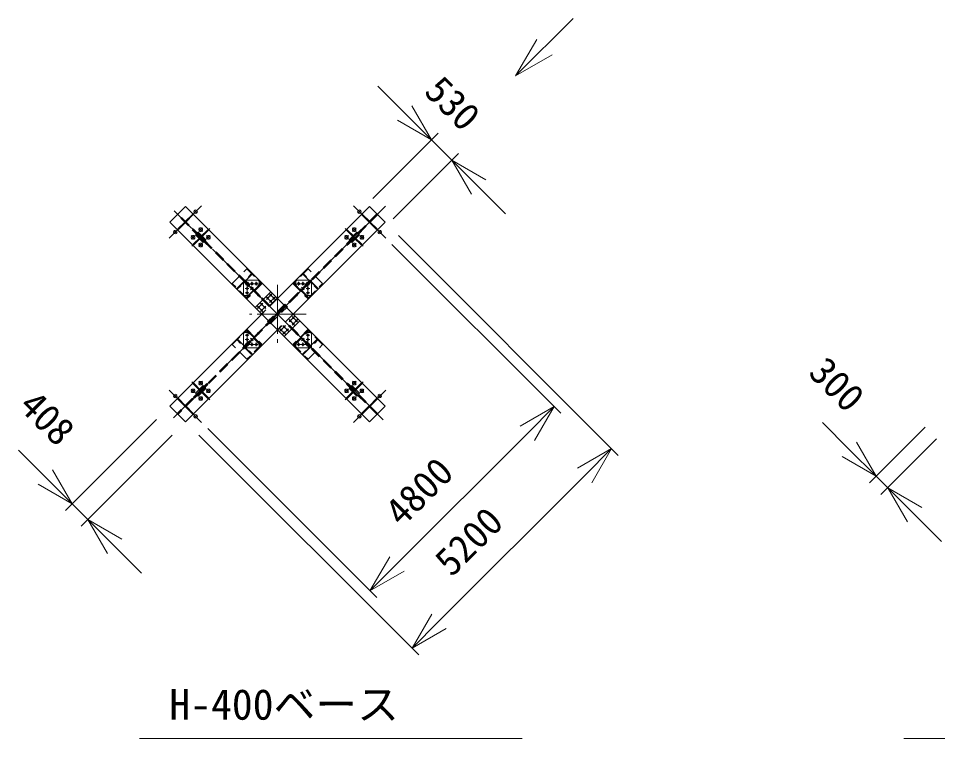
# Model space of a CAD drawing. Units: millimetres, scale not verified. Extents: x -32409 to 32443, y -43405 to 44769.
# Drawn here: x -26099 to -9161, y -41927 to -28656 of the extents above; entities that cross this region are included whole.
import ezdxf
from ezdxf.enums import TextEntityAlignment as Align

# ---------------------------------------------------------------- set-up
doc = ezdxf.new("R2010")
doc.units = ezdxf.units.MM
doc.header["$LTSCALE"] = 100
doc.linetypes.add('CHAIN2', pattern=[12, 9, -1, 1, -1])
doc.linetypes.add('DASHED2', pattern=[3, 2, -1])
for name, color, linetype, lineweight in [('0-1_10 常用実線', 3, 'Continuous', 18), ('0-3_12 常用一点鎖線', 3, 'CHAIN2', 18), ('0-4_11 常用破線', 3, 'DASHED2', 18), ('0-5_05 寸法', 7, 'Continuous', 18)]:
    doc.layers.add(name, color=color, linetype=linetype, lineweight=lineweight)
doc.styles.add('ＭＳ ゴシック', font='')
doc.styles.get('ＭＳ ゴシック').set_extended_font_data('MS Gothic')

msp = doc.modelspace()

# ---------------------------------------------------------------- linework, layer by layer
at = {"layer": '0-1_10 常用実線'}
for points in [[(-21736.8, -33980.7), (-23307.2, -32410.2), (-23018.7, -32121.7), (-21448.3, -33692.2)], [(-21036, -34104.4), (-19341.8, -32410.2), (-19630.3, -32121.7), (-21324.5, -33815.9)], [(-21324.5, -34392.9), (-23018.7, -36087.2), (-23307.2, -35798.7), (-21613, -34104.4)], [(-21200.8, -34516.7), (-19630.3, -36087.2), (-19341.8, -35798.7), (-20912.3, -34228.2)]]:
    msp.add_lwpolyline(points, dxfattribs=at)
for points in [[(-22605.1, -32804.1), (-22852.6, -32556.6), (-22872.4, -32576.4), (-22624.9, -32823.9)], [(-22677.9, -32770.8), (-22819.3, -32629.4), (-22834.9, -32645), (-22693.5, -32786.4)], [(-22642.6, -32735.5), (-22784, -32594.1), (-22799.5, -32609.6), (-22658.1, -32751)], [(-20043.9, -32804.1), (-19796.5, -32556.6), (-19776.7, -32576.4), (-20024.1, -32823.9)], [(-20006.5, -32735.5), (-19865, -32594.1), (-19849.5, -32609.6), (-19990.9, -32751)], [(-19971.1, -32770.8), (-19829.7, -32629.4), (-19814.1, -32645), (-19955.6, -32786.4)], [(-21949.5, -33479.4), (-21949.5, -33764.4), (-21849.5, -33764.4), (-21664.5, -33579.4), (-21664.5, -33479.4)], [(-20699.5, -33479.4), (-20699.5, -33764.4), (-20799.5, -33764.4), (-20984.5, -33579.4), (-20984.5, -33479.4)], [(-20699.5, -33479.4), (-20699.5, -33764.4), (-20799.5, -33764.4), (-20984.5, -33579.4), (-20984.5, -33479.4)], [(-20912.3, -34228.2), (-21200.8, -34516.7), (-21736.8, -33980.7), (-21448.3, -33692.2)], [(-21648.4, -33791.9), (-21719.1, -33721.2), (-21707.8, -33709.9), (-21637.1, -33780.6)], [(-21000.7, -33791.9), (-20929.9, -33721.2), (-20941.3, -33709.9), (-21012, -33780.6)], [(-21949.5, -34729.4), (-21664.5, -34729.4), (-21664.5, -34629.4), (-21849.5, -34444.4), (-21949.5, -34444.4)], [(-21637.1, -34428.3), (-21707.8, -34499), (-21719.1, -34487.7), (-21648.4, -34417)], [(-21012, -34428.3), (-20941.3, -34499), (-20929.9, -34487.7), (-21000.7, -34417)], [(-20699.5, -34729.4), (-20984.5, -34729.4), (-20984.5, -34629.4), (-20799.5, -34444.4), (-20699.5, -34444.4)], [(-20699.5, -34729.4), (-20984.5, -34729.4), (-20984.5, -34629.4), (-20799.5, -34444.4), (-20699.5, -34444.4)], [(-22624.9, -35385), (-22872.4, -35632.5), (-22852.6, -35652.3), (-22605.1, -35404.8)], [(-20024.1, -35385), (-19776.7, -35632.5), (-19796.5, -35652.3), (-20043.9, -35404.8)], [(-22693.5, -35422.5), (-22834.9, -35563.9), (-22819.3, -35579.5), (-22677.9, -35438.1)], [(-22658.1, -35457.9), (-22799.5, -35599.3), (-22784, -35614.8), (-22642.6, -35473.4)], [(-19990.9, -35457.9), (-19849.5, -35599.3), (-19865, -35614.8), (-20006.5, -35473.4)], [(-19955.6, -35422.5), (-19814.1, -35563.9), (-19829.7, -35579.5), (-19971.1, -35438.1)]]:
    msp.add_lwpolyline(points, close=True, dxfattribs=at)
for centre, radius in [((-22834.2, -32220), 34), ((-19814.8, -32220), 34), ((-23209, -32594.8), 34), ((-19440.1, -32594.8), 34), ((-21884.5, -33544.4), 19.5), ((-21794.5, -33544.4), 19.5), ((-21714.5, -33544.4), 19.5), ((-20934.5, -33544.4), 19.5), ((-20934.5, -33544.4), 19.5), ((-20854.5, -33544.4), 19.5), ((-20854.5, -33544.4), 19.5), ((-20764.5, -33544.4), 19.5), ((-20764.5, -33544.4), 19.5), ((-21884.5, -33634.4), 19.5), ((-21884.5, -33714.4), 19.5), ((-21794.5, -33634.4), 19.5), ((-20854.5, -33634.4), 19.5), ((-20854.5, -33634.4), 19.5), ((-20764.5, -33634.4), 19.5), ((-20764.5, -33634.4), 19.5), ((-20764.5, -33714.4), 19.5), ((-20764.5, -33714.4), 19.5), ((-21504.8, -33812.4), 16.5), ((-21504.8, -33812.4), 16.5), ((-21448.3, -33755.8), 16.5), ((-21448.3, -33755.8), 16.5), ((-21448.3, -33869), 16.5), ((-21448.3, -33869), 16.5), ((-21391.7, -33812.4), 16.5), ((-21391.7, -33812.4), 16.5), ((-21673.1, -33980.7), 16.5), ((-21673.1, -33980.7), 16.5), ((-21616.5, -33924.1), 16.5), ((-21616.5, -33924.1), 16.5), ((-21616.5, -34037.3), 16.5), ((-21616.5, -34037.3), 16.5), ((-21560, -33980.7), 16.5), ((-21560, -33980.7), 16.5), ((-21089, -34228.2), 16.5), ((-21089, -34228.2), 16.5), ((-21032.5, -34171.6), 16.5), ((-21032.5, -34171.6), 16.5), ((-20975.9, -34228.2), 16.5), ((-20975.9, -34228.2), 16.5), ((-21257.3, -34396.5), 16.5), ((-21257.3, -34396.5), 16.5), ((-21200.8, -34339.9), 16.5), ((-21200.8, -34339.9), 16.5), ((-21144.2, -34396.5), 16.5), ((-21144.2, -34396.5), 16.5), ((-21032.5, -34284.8), 16.5), ((-21032.5, -34284.8), 16.5), ((-21884.5, -34494.4), 19.5), ((-21200.8, -34453.1), 16.5), ((-21200.8, -34453.1), 16.5), ((-20764.5, -34494.4), 19.5), ((-20764.5, -34494.4), 19.5), ((-21884.5, -34574.4), 19.5), ((-21884.5, -34664.4), 19.5), ((-21794.5, -34574.4), 19.5), ((-21794.5, -34664.4), 19.5), ((-21714.5, -34664.4), 19.5), ((-20934.5, -34664.4), 19.5), ((-20934.5, -34664.4), 19.5), ((-20854.5, -34574.4), 19.5), ((-20854.5, -34574.4), 19.5), ((-20854.5, -34664.4), 19.5), ((-20854.5, -34664.4), 19.5), ((-20764.5, -34574.4), 19.5), ((-20764.5, -34574.4), 19.5), ((-20764.5, -34664.4), 19.5), ((-20764.5, -34664.4), 19.5), ((-23209, -35614.1), 34), ((-19440.1, -35614.1), 34), ((-22834.2, -35988.9), 34), ((-19814.8, -35988.9), 34)]:
    msp.add_circle(centre, radius, dxfattribs=at)
at = {"layer": '0-3_12 常用一点鎖線'}
for p, q in [((-23319.5, -32705.3), (-22723.6, -32109.4)), ((-23239.1, -36019.1), (-19335.2, -32115.2)), ((-19925.4, -32109.4), (-19329.5, -32705.3)), ((-23227.5, -32201.5), (-19377.1, -36051.9)), ((-22806.6, -32247.6), (-22861.8, -32192.4)), ((-19787.3, -32192.4), (-19842.4, -32247.6)), ((-19462, -32572.9), (-19792.9, -32241.9)), ((-22705.1, -32582.4), (-22772.3, -32515.2)), ((-22772.3, -32582.4), (-22705.1, -32515.2)), ((-19943.9, -32582.4), (-19876.7, -32515.2)), ((-19876.7, -32582.4), (-19943.9, -32515.2)), ((-23181.4, -32622.3), (-23236.5, -32567.2)), ((-22846.6, -32723.8), (-22913.7, -32656.6)), ((-22913.7, -32723.8), (-22846.6, -32656.6)), ((-22904.2, -32855.7), (-22573.3, -32524.8)), ((-22563.7, -32723.8), (-22630.9, -32656.6)), ((-22630.9, -32723.8), (-22563.7, -32656.6)), ((-20085.3, -32723.8), (-20018.1, -32656.6)), ((-20018.1, -32723.8), (-20085.3, -32656.6)), ((-19744.8, -32855.7), (-20075.8, -32524.8)), ((-19802.5, -32723.8), (-19735.3, -32656.6)), ((-19735.3, -32723.8), (-19802.5, -32656.6)), ((-19412.5, -32567.2), (-19467.6, -32622.3)), ((-22705.1, -32865.2), (-22772.3, -32798.1)), ((-22772.3, -32865.2), (-22705.1, -32798.1)), ((-19943.9, -32865.2), (-19876.7, -32798.1)), ((-19876.7, -32865.2), (-19943.9, -32798.1)), ((-20574.5, -34854.4), (-22074.5, -33354.4)), ((-22074.5, -34854.4), (-20574.5, -33354.4)), ((-21909.6, -33569.6), (-21859.4, -33519.3)), ((-21908.3, -33814.8), (-21614.2, -33520.6)), ((-21884.5, -33509.9), (-21884.5, -33748.9)), ((-21794.5, -33509.9), (-21794.5, -33578.9)), ((-21714.5, -33509.9), (-21714.5, -33578.9)), ((-20934.5, -33509.9), (-20934.5, -33578.9)), ((-20934.5, -33509.9), (-20934.5, -33578.9)), ((-20854.5, -33509.9), (-20854.5, -33578.9)), ((-20854.5, -33509.9), (-20854.5, -33578.9)), ((-20739.4, -33569.6), (-20789.6, -33519.3)), ((-20764.5, -33509.9), (-20764.5, -33748.9)), ((-20764.5, -33509.9), (-20764.5, -33748.9)), ((-21919, -33544.4), (-21680, -33544.4)), ((-21919, -33634.4), (-21850, -33634.4)), ((-21818.9, -33658.8), (-21770.1, -33610.1)), ((-21324.5, -33568.7), (-21324.5, -34632.9)), ((-20730, -33544.4), (-20969, -33544.4)), ((-20730, -33544.4), (-20969, -33544.4)), ((-20830.1, -33658.8), (-20878.9, -33610.1)), ((-20830.1, -33658.8), (-20878.9, -33610.1)), ((-20730, -33634.4), (-20799, -33634.4)), ((-20730, -33634.4), (-20799, -33634.4)), ((-21919, -33714.4), (-21850, -33714.4)), ((-21694.3, -33767.2), (-21662.5, -33735.3)), ((-21426, -33733.6), (-21527.1, -33834.7)), ((-21426, -33733.6), (-21527.1, -33834.7)), ((-21426, -33891.3), (-21527.1, -33790.1)), ((-21426, -33891.3), (-21527.1, -33790.1)), ((-21369.4, -33834.7), (-21470.5, -33733.6)), ((-21369.4, -33834.7), (-21470.5, -33733.6)), ((-21369.4, -33790.1), (-21470.5, -33891.3)), ((-21369.4, -33790.1), (-21470.5, -33891.3)), ((-20954.7, -33767.2), (-20986.5, -33735.3)), ((-20730, -33714.4), (-20799, -33714.4)), ((-20730, -33714.4), (-20799, -33714.4)), ((-21695.4, -34003), (-21594.3, -33901.9)), ((-21695.4, -34003), (-21594.3, -33901.9)), ((-21594.3, -34059.5), (-21695.4, -33958.4)), ((-21594.3, -34059.5), (-21695.4, -33958.4)), ((-21537.7, -34003), (-21638.8, -33901.9)), ((-21537.7, -34003), (-21638.8, -33901.9)), ((-21638.8, -34059.5), (-21537.7, -33958.4)), ((-21638.8, -34059.5), (-21537.7, -33958.4)), ((-20796, -34104.4), (-21841.5, -34104.4)), ((-21010.2, -34149.3), (-21111.3, -34250.5)), ((-21010.2, -34149.3), (-21111.3, -34250.5)), ((-21111.3, -34205.9), (-21010.2, -34307)), ((-21111.3, -34205.9), (-21010.2, -34307)), ((-21054.8, -34149.3), (-20953.6, -34250.5)), ((-21054.8, -34149.3), (-20953.6, -34250.5)), ((-20953.6, -34205.9), (-21054.8, -34307)), ((-20953.6, -34205.9), (-21054.8, -34307)), ((-21279.6, -34418.8), (-21178.5, -34317.6)), ((-21279.6, -34418.8), (-21178.5, -34317.6)), ((-21279.6, -34374.2), (-21178.5, -34475.3)), ((-21279.6, -34374.2), (-21178.5, -34475.3)), ((-21223, -34317.6), (-21121.9, -34418.8)), ((-21223, -34317.6), (-21121.9, -34418.8)), ((-21223, -34475.3), (-21121.9, -34374.2)), ((-21223, -34475.3), (-21121.9, -34374.2)), ((-21919, -34494.4), (-21850, -34494.4)), ((-21884.5, -34698.9), (-21884.5, -34459.9)), ((-21770.1, -34598.8), (-21818.9, -34550.1)), ((-21661.8, -34474.3), (-21693.6, -34442.4)), ((-20987.2, -34474.3), (-20955.4, -34442.4)), ((-20878.9, -34598.8), (-20830.1, -34550.1)), ((-20878.9, -34598.8), (-20830.1, -34550.1)), ((-20730, -34494.4), (-20799, -34494.4)), ((-20730, -34494.4), (-20799, -34494.4)), ((-20764.5, -34698.9), (-20764.5, -34459.9)), ((-20764.5, -34698.9), (-20764.5, -34459.9)), ((-21919, -34574.4), (-21850, -34574.4)), ((-21919, -34664.4), (-21680, -34664.4)), ((-21859.4, -34689.6), (-21909.6, -34639.3)), ((-21794.5, -34698.9), (-21794.5, -34629.9)), ((-21714.5, -34698.9), (-21714.5, -34629.9)), ((-20730, -34664.4), (-20969, -34664.4)), ((-20730, -34664.4), (-20969, -34664.4)), ((-20934.5, -34698.9), (-20934.5, -34629.9)), ((-20934.5, -34698.9), (-20934.5, -34629.9)), ((-20854.5, -34698.9), (-20854.5, -34629.9)), ((-20854.5, -34698.9), (-20854.5, -34629.9)), ((-20730, -34574.4), (-20799, -34574.4)), ((-20730, -34574.4), (-20799, -34574.4)), ((-20789.6, -34689.6), (-20739.4, -34639.3)), ((-22573.3, -35684.1), (-22904.2, -35353.2)), ((-22705.1, -35343.7), (-22772.3, -35410.8)), ((-22705.1, -35410.8), (-22772.3, -35343.7)), ((-20075.8, -35684.1), (-19744.8, -35353.2)), ((-19943.9, -35343.7), (-19876.7, -35410.8)), ((-19943.9, -35410.8), (-19876.7, -35343.7)), ((-23319.5, -35503.6), (-22723.6, -36099.5)), ((-22846.6, -35485.1), (-22913.7, -35552.2)), ((-22846.6, -35552.2), (-22913.7, -35485.1)), ((-22563.7, -35485.1), (-22630.9, -35552.2)), ((-22563.7, -35552.2), (-22630.9, -35485.1)), ((-20085.3, -35485.1), (-20018.1, -35552.2)), ((-20085.3, -35552.2), (-20018.1, -35485.1)), ((-19925.4, -36099.5), (-19329.5, -35503.6)), ((-19802.5, -35485.1), (-19735.3, -35552.2)), ((-19802.5, -35552.2), (-19735.3, -35485.1)), ((-23236.5, -35641.7), (-23181.4, -35586.6)), ((-22856.1, -35967), (-23187, -35636)), ((-22705.1, -35626.5), (-22772.3, -35693.7)), ((-22705.1, -35693.7), (-22772.3, -35626.5)), ((-19943.9, -35626.5), (-19876.7, -35693.7)), ((-19943.9, -35693.7), (-19876.7, -35626.5)), ((-19792.9, -35967), (-19462, -35636)), ((-19467.6, -35586.6), (-19412.5, -35641.7)), ((-22861.8, -36016.5), (-22806.6, -35961.3)), ((-19842.4, -35961.3), (-19787.3, -36016.5))]:
    msp.add_line(p, q, dxfattribs=at)
at = {"layer": '0-4_11 常用破線'}
for p, q in [((-19493.5, -32258.5), (-23170.4, -35935.5)), ((-21479.7, -33964.1), (-23170.4, -32273.4)), ((-21464.9, -33949.2), (-23155.6, -32258.5)), ((-19478.6, -32273.4), (-23155.6, -35950.4)), ((-22076.6, -33646.5), (-21782.5, -33352.3)), ((-20572.4, -33646.5), (-20866.6, -33352.3)), ((-21919.5, -33538.4), (-21890.5, -33509.4)), ((-20740.7, -33814.8), (-21034.9, -33520.6)), ((-20729.5, -33538.4), (-20758.5, -33509.4)), ((-21878.5, -33579.5), (-21849.5, -33550.5)), ((-20770.5, -33579.5), (-20799.5, -33550.5)), ((-21328, -33812.4), (-21616.5, -34100.9)), ((-21324.5, -33815.9), (-21613, -34104.4)), ((-21036, -34104.4), (-21324.5, -34392.9)), ((-21032.5, -34108), (-21321, -34396.5)), ((-19493.5, -35950.4), (-21184.2, -34259.7)), ((-19478.6, -35935.5), (-21169.3, -34244.8)), ((-21614.2, -34688.3), (-21908.3, -34394.1)), ((-21034.9, -34688.3), (-20740.7, -34394.1)), ((-21782.5, -34856.6), (-22076.6, -34562.4)), ((-21890.5, -34699.5), (-21919.5, -34670.5)), ((-21849.5, -34658.4), (-21878.5, -34629.4)), ((-20866.6, -34856.6), (-20572.4, -34562.4)), ((-20799.5, -34658.4), (-20770.5, -34629.4)), ((-20758.5, -34699.5), (-20729.5, -34670.5))]:
    msp.add_line(p, q, dxfattribs=at)
for points in [[(-23008.5, -32405.6), (-22881.2, -32278.3), (-22892.5, -32267), (-23019.8, -32394.3)], [(-19640.5, -32405.6), (-19767.8, -32278.3), (-19756.5, -32267), (-19629.2, -32394.3)], [(-23023.3, -32420.5), (-23150.6, -32547.8), (-23161.9, -32536.4), (-23034.7, -32409.2)], [(-19625.7, -32420.5), (-19498.4, -32547.8), (-19487.1, -32536.4), (-19614.4, -32409.2)], [(-22725.6, -32688.5), (-22598.4, -32561.2), (-22609.7, -32549.9), (-22737, -32677.2)], [(-19923.4, -32688.5), (-20050.7, -32561.2), (-20039.3, -32549.9), (-19912.1, -32677.2)], [(-22740.5, -32703.3), (-22867.8, -32830.6), (-22879.1, -32819.3), (-22751.8, -32692)], [(-19908.5, -32703.3), (-19781.3, -32830.6), (-19769.9, -32819.3), (-19897.2, -32692)], [(-22740.5, -35505.6), (-22867.8, -35378.3), (-22879.1, -35389.6), (-22751.8, -35516.9)], [(-19908.5, -35505.6), (-19781.3, -35378.3), (-19769.9, -35389.6), (-19897.2, -35516.9)], [(-22725.6, -35520.4), (-22598.4, -35647.7), (-22609.7, -35659), (-22737, -35531.7)], [(-19923.4, -35520.4), (-20050.7, -35647.7), (-20039.3, -35659), (-19912.1, -35531.7)], [(-23023.3, -35788.4), (-23150.6, -35661.1), (-23161.9, -35672.5), (-23034.7, -35799.7)], [(-19625.7, -35788.4), (-19498.4, -35661.1), (-19487.1, -35672.5), (-19614.4, -35799.7)], [(-23008.5, -35803.3), (-22881.2, -35930.6), (-22892.5, -35941.9), (-23019.8, -35814.6)], [(-19640.5, -35803.3), (-19767.8, -35930.6), (-19756.5, -35941.9), (-19629.2, -35814.6)]]:
    msp.add_lwpolyline(points, dxfattribs=at)
for points in [[(-21881.2, -33817.2), (-22157, -33541.4), (-21887.6, -33272), (-21611.8, -33547.7)], [(-22058.6, -33639.8), (-22069.9, -33628.5), (-21800.5, -33359.1), (-21789.2, -33370.4)], [(-20767.8, -33817.2), (-20492, -33541.4), (-20761.4, -33272), (-21037.2, -33547.7)], [(-20590.4, -33639.8), (-20579.1, -33628.5), (-20848.5, -33359.1), (-20859.8, -33370.4)], [(-21931.3, -33512.5), (-21853.5, -33590.3), (-21860.6, -33597.4), (-21938.4, -33519.6)], [(-21909.4, -33490.6), (-21831.6, -33568.4), (-21838.7, -33575.4), (-21916.5, -33497.7)], [(-21890.3, -33808.1), (-21901.6, -33796.8), (-21632.2, -33527.4), (-21620.9, -33538.7)], [(-20774.6, -33792.2), (-20763.3, -33780.8), (-21016.8, -33527.4), (-21028.1, -33538.7)], [(-20739.6, -33490.6), (-20817.4, -33568.4), (-20810.3, -33575.4), (-20732.6, -33497.7)], [(-20717.7, -33512.5), (-20795.5, -33590.3), (-20788.4, -33597.4), (-20710.6, -33519.6)], [(-21188.4, -33922.4), (-21506.6, -34240.6), (-21491, -34256.1), (-21172.8, -33937.9)], [(-21158, -33952.8), (-21476.2, -34271), (-21460.6, -34286.5), (-21142.4, -33968.3)], [(-21611.8, -34661.2), (-21887.6, -34936.9), (-22157, -34667.5), (-21881.2, -34391.7)], [(-21620.9, -34670.2), (-21632.2, -34681.5), (-21901.6, -34412.1), (-21890.3, -34400.8)], [(-21037.2, -34661.2), (-20761.4, -34936.9), (-20492, -34667.5), (-20767.8, -34391.7)], [(-21028.1, -34670.2), (-21016.8, -34681.5), (-20747.4, -34412.1), (-20758.7, -34400.8)], [(-21789.2, -34838.5), (-21800.5, -34849.8), (-22069.9, -34580.4), (-22058.6, -34569.1)], [(-21938.4, -34689.3), (-21860.6, -34611.5), (-21853.5, -34618.6), (-21931.3, -34696.4)], [(-21916.5, -34711.2), (-21838.7, -34633.5), (-21831.6, -34640.5), (-21909.4, -34718.3)], [(-20859.8, -34838.5), (-20848.5, -34849.8), (-20579.1, -34580.4), (-20590.4, -34569.1)], [(-20732.6, -34711.2), (-20810.3, -34633.5), (-20817.4, -34640.5), (-20739.6, -34718.3)], [(-20710.6, -34689.3), (-20788.4, -34611.5), (-20795.5, -34618.6), (-20717.7, -34696.4)]]:
    msp.add_lwpolyline(points, close=True, dxfattribs=at)
for centre in [(-22738.7, -32548.8), (-19910.3, -32548.8), (-22880.1, -32690.2), (-22597.3, -32690.2), (-20051.7, -32690.2), (-19768.9, -32690.2), (-22738.7, -32831.7), (-19910.3, -32831.7), (-22738.7, -35377.2), (-19910.3, -35377.2), (-22880.1, -35518.7), (-22597.3, -35518.7), (-20051.7, -35518.7), (-19768.9, -35518.7), (-22738.7, -35660.1), (-19910.3, -35660.1)]:
    msp.add_circle(centre, 32.5, dxfattribs=at)
at = {"layer": '0-5_05 寸法'}
for p, q in [((-16937, -29717), (-15876.4, -28656.3)), ((-16548.8, -29044.5), (-16937, -29717)), ((-16264.6, -29328.7), (-16937, -29717)), ((-18982.6, -30397.9), (-19477.6, -29902.9)), ((-18487.7, -30892.8), (-18982.6, -30397.9)), ((-19567.4, -31972.5), (-18363.9, -30769.1)), ((-18487.7, -30892.8), (-18112.9, -31267.6)), ((-19192.6, -32347.3), (-17989.1, -31143.8)), ((-18112.9, -31267.6), (-17617.9, -31762.6)), ((-17617.9, -31762.6), (-17122.9, -32257.5)), ((-19094.3, -32657.7), (-15044.7, -36707.3)), ((-19214.5, -32820.3), (-16101.9, -35932.9)), ((-16225.7, -35809.2), (-16720.6, -36304.2)), ((-23554.7, -36046.2), (-25232.4, -37723.8)), ((-22608.6, -36214.5), (-19496, -39327)), ((-10787.8, -36597.5), (-11282.8, -36102.5)), ((-9390.8, -36190.4), (-10416.6, -37216.2)), ((-23266.2, -36334.7), (-24943.9, -38012.3)), ((-22771.3, -36334.7), (-18721.7, -40384.3)), ((-19124.8, -38708.3), (-16720.6, -36304.2)), ((-9178.7, -36402.5), (-10204.5, -37428.3)), ((-15168.5, -36583.6), (-15663.4, -37078.5)), ((-25603.6, -37105.1), (-26098.6, -36610.1)), ((-10292.9, -37092.5), (-10787.8, -36597.5)), ((-18350.4, -39765.5), (-15663.4, -37078.5)), ((-10292.9, -37092.5), (-10080.7, -37304.6)), ((-25108.6, -37600.1), (-25603.6, -37105.1)), ((-10080.7, -37304.6), (-9585.8, -37799.6)), ((-25108.6, -37600.1), (-24820.1, -37888.6)), ((-24820.1, -37888.6), (-24325.2, -38383.5)), ((-9585.8, -37799.6), (-9090.8, -38294.6)), ((-24325.2, -38383.5), (-23830.2, -38878.5)), ((-19619.8, -39203.3), (-19124.8, -38708.3)), ((-18845.4, -40260.5), (-18350.4, -39765.5)), ((-23866.7, -41926.9), (-16813.4, -41926.9)), ((-9783.8, -41926.9), (-2730.5, -41926.9))]:
    msp.add_line(p, q, dxfattribs=at)
for points in [[(-18850, -30265.2), (-18487.7, -30892.8), (-19115.3, -30530.5)], [(-17750.5, -31895.2), (-18112.9, -31267.6), (-17485.3, -31629.9)], [(-16853.3, -36171.5), (-16225.7, -35809.2), (-16588, -36436.8)], [(-15796.1, -36945.9), (-15168.5, -36583.6), (-15530.8, -37211.2)], [(-10655.2, -36464.9), (-10292.9, -37092.5), (-10920.5, -36730.1)], [(-25471, -36972.5), (-25108.6, -37600.1), (-25736.2, -37237.7)], [(-9718.4, -37932.2), (-10080.7, -37304.6), (-9453.1, -37666.9)], [(-24457.8, -38516.2), (-24820.1, -37888.6), (-24192.5, -38250.9)], [(-18992.2, -38840.9), (-19619.8, -39203.3), (-19257.4, -38575.7)], [(-18217.8, -39898.2), (-18845.4, -40260.5), (-18483.1, -39632.9)]]:
    msp.add_lwpolyline(points, dxfattribs=at)

# ---------------------------------------------------------------- texts
at = {"layer": '0-5_05 寸法', "style": 'ＭＳ ゴシック'}
for s, rotation, p in [('530', 315, (-18754.7, -30137.1)), ('300', 315, (-11674.7, -35317.2)), ('408', 315, (-26227.3, -35936.7)), ('4800', 45, (-18920.9, -38158)), ('5200', 45, (-18005.1, -39073.8))]:
    msp.add_text(s, height=513.2, rotation=rotation, dxfattribs=at).set_placement(p, align=Align.BOTTOM_LEFT)
msp.add_text('H-400ベース', height=564.5, dxfattribs=at).set_placement((-23317, -41747.8), align=Align.BOTTOM_LEFT)

doc.saveas('drawing.dxf')
